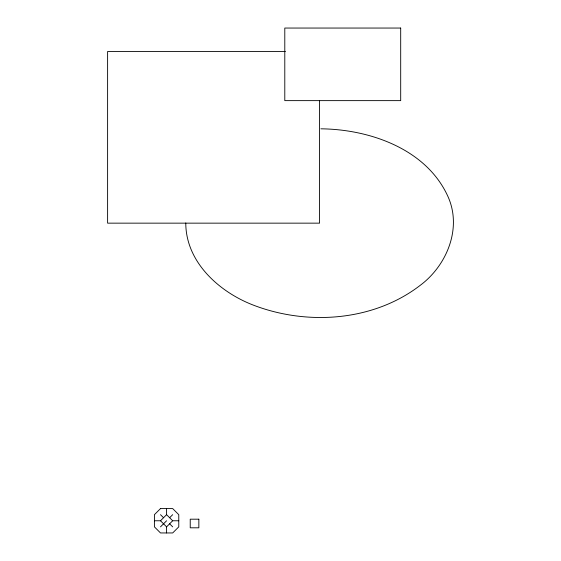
<?xml version="1.0" encoding="UTF-8"?>
<svg xmlns="http://www.w3.org/2000/svg" width="561" height="561" viewBox="0 0 561 561"><rect width="100%" height="100%" fill="white"/><g stroke="black" fill="none" stroke-linecap="round" stroke-linejoin="round"><path stroke-width="0.84" d="M154.408 520.769L160.502 520.769L166.589 514.675L166.589 508.589M160.502 526.856L166.589 520.769M169.639 517.719L172.683 514.675M166.589 532.95L166.589 526.856L172.683 520.769L178.777 520.769M285.416 51.507L107.607 51.507L107.607 223.152L319.574 223.152L319.574 100.552M320.885 128.82C369.783 129.303 426.549 149.023 448.022 196.68C462.236 228.327 446.773 265.641 420.119 285.409C373.367 321.376 307.084 325.899 253.046 305.009C219 291.825 185.796 262.001 185.775 222.983M166.589 514.675L172.683 520.769M160.502 514.675L163.546 517.719M169.639 523.813L172.683 526.856M160.502 520.769L166.589 526.856M160.502 508.589L154.408 514.675L154.408 526.856L160.502 532.95L172.683 532.95L178.777 526.856L178.777 514.675L172.683 508.589L160.502 508.589M400.694 28.05L284.792 28.05L284.792 100.629L400.694 100.629L400.694 28.05M198.846 519.191L190.228 519.191L190.228 527.81L198.846 527.81L198.846 519.191"/></g></svg>
